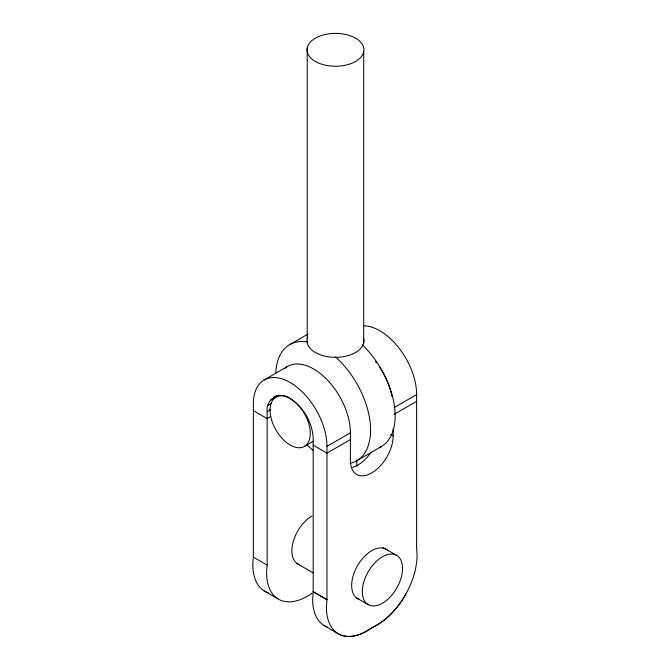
<?xml version="1.0" encoding="UTF-8"?>
<svg xmlns="http://www.w3.org/2000/svg" width="670" height="670" viewBox="0 0 670 670"><rect width="100%" height="100%" fill="white"/><g stroke="black" fill="none" stroke-linecap="round" stroke-linejoin="round"><path stroke-width="1" d="M363.316 325.746A52.017 30.033 60 0 1 416.614 394.471L416.614 547.993L417.142 554.877L416.707 562.323L415.325 570.162L413.013 578.202L409.839 586.25L405.878 593.98A57.285 33.073 -60 0 1 384.237 620.052L378.022 624.44L371.783 627.731A57.285 33.073 -60 0 1 337.688 633.351C329.02 627.865 326.365 616.81 326.424 607.12L326.952 599.759L326.952 446.237A52.017 30.033 60 0 0 290.169 382.528A52.017 30.033 60 0 0 253.386 403.759L253.386 557.147A57.285 33.073 -60 0 0 268.787 593M311.986 593.21A57.285 33.073 -60 0 1 267.154 565.095L267.154 411.707C265.504 398.91 279.976 390.685 290.169 398.55C303.56 407.167 312.421 422.519 313.192 438.423L313.192 591.811L312.656 599.173A57.285 33.073 -60 0 0 327.605 627.195M289.649 344.673L308.091 334.029M264.164 379.949L287.614 366.406M273.896 396.942L276.601 395.375M270.236 400.333L279.256 395.124M267.933 405.417L271.543 403.332M267.154 411.707L270.755 409.621M270.755 416.522L267.154 418.608L253.386 410.66M304.398 446.429L313.451 441.203M326.952 446.371L350.402 432.828M394.06 407.62L416.614 394.605M350.402 439.595L326.952 453.138L313.192 445.19M394.06 414.387L416.614 401.372M356.691 460.793L381.28 446.597M390.577 434.378L393.164 435.869A30.234 17.454 -60 0 1 371.783 472.894A30.234 17.454 -60 0 1 350.402 460.55L350.402 432.694A52.017 30.033 60 0 0 325.444 378.064A52.017 30.033 60 0 0 284.44 368.751M383.106 547.558L396.648 555.371A28.458 16.432 -60 0 1 387.628 599.449A28.458 16.432 -60 0 1 362.989 585.228A28.458 16.432 -60 0 1 396.648 555.371M296.877 563.487L313.125 572.867M356.457 597.883L368.19 604.658M253.386 557.147L267.154 565.095M313.192 591.677L326.952 599.625M313.192 591.811L326.952 599.759M264.122 590.881L277.882 598.829M323.92 625.403L337.688 633.485A57.285 33.073 -60 0 0 371.783 627.874L378.022 624.574L384.237 620.186A57.285 33.073 -60 0 0 405.878 594.114L405.878 593.98M393.164 428.875L393.164 435.869M363.718 51.758A28.458 16.432 0 0 1 318.418 62.972A28.458 16.432 0 0 1 324.255 34.714A28.458 16.432 0 0 1 363.718 51.758L363.718 342.847M356.809 459.963L356.809 466.245M307.212 47.871L307.212 338.953M363.626 338.559A28.458 16.432 0 0 1 334.322 357.311A28.458 16.432 0 0 1 307.714 337.261M313.3 450.575A67.042 38.709 60 0 1 307.212 445.064M275.805 373.198A67.042 38.709 60 0 1 307.681 342.06M335.444 356.942A67.042 38.709 60 0 1 369.89 420.442A67.042 38.709 60 0 1 350.008 463.347M362.244 344.782A67.042 38.709 60 0 1 394.111 403.817A67.042 38.709 60 0 1 379.488 447.526M359.12 599.24A28.458 16.432 -60 0 1 357.931 565.011A28.458 16.432 -60 0 1 388.064 550.824M299.314 564.576A28.458 16.432 -60 0 1 293.016 542.407A28.458 16.432 -60 0 1 311.986 515.975M375.401 361.406A52.017 30.033 60 0 1 376.649 363.04M379.647 367.311A52.017 30.033 60 0 1 391.908 396.288M371.029 452.334A30.234 17.454 -60 0 1 352.487 467.3M270.052 410.174A28.458 16.432 60 0 0 300.227 447.719A28.458 16.432 60 0 0 300.227 407.477A28.458 16.432 60 0 0 270.052 410.174"/></g></svg>
